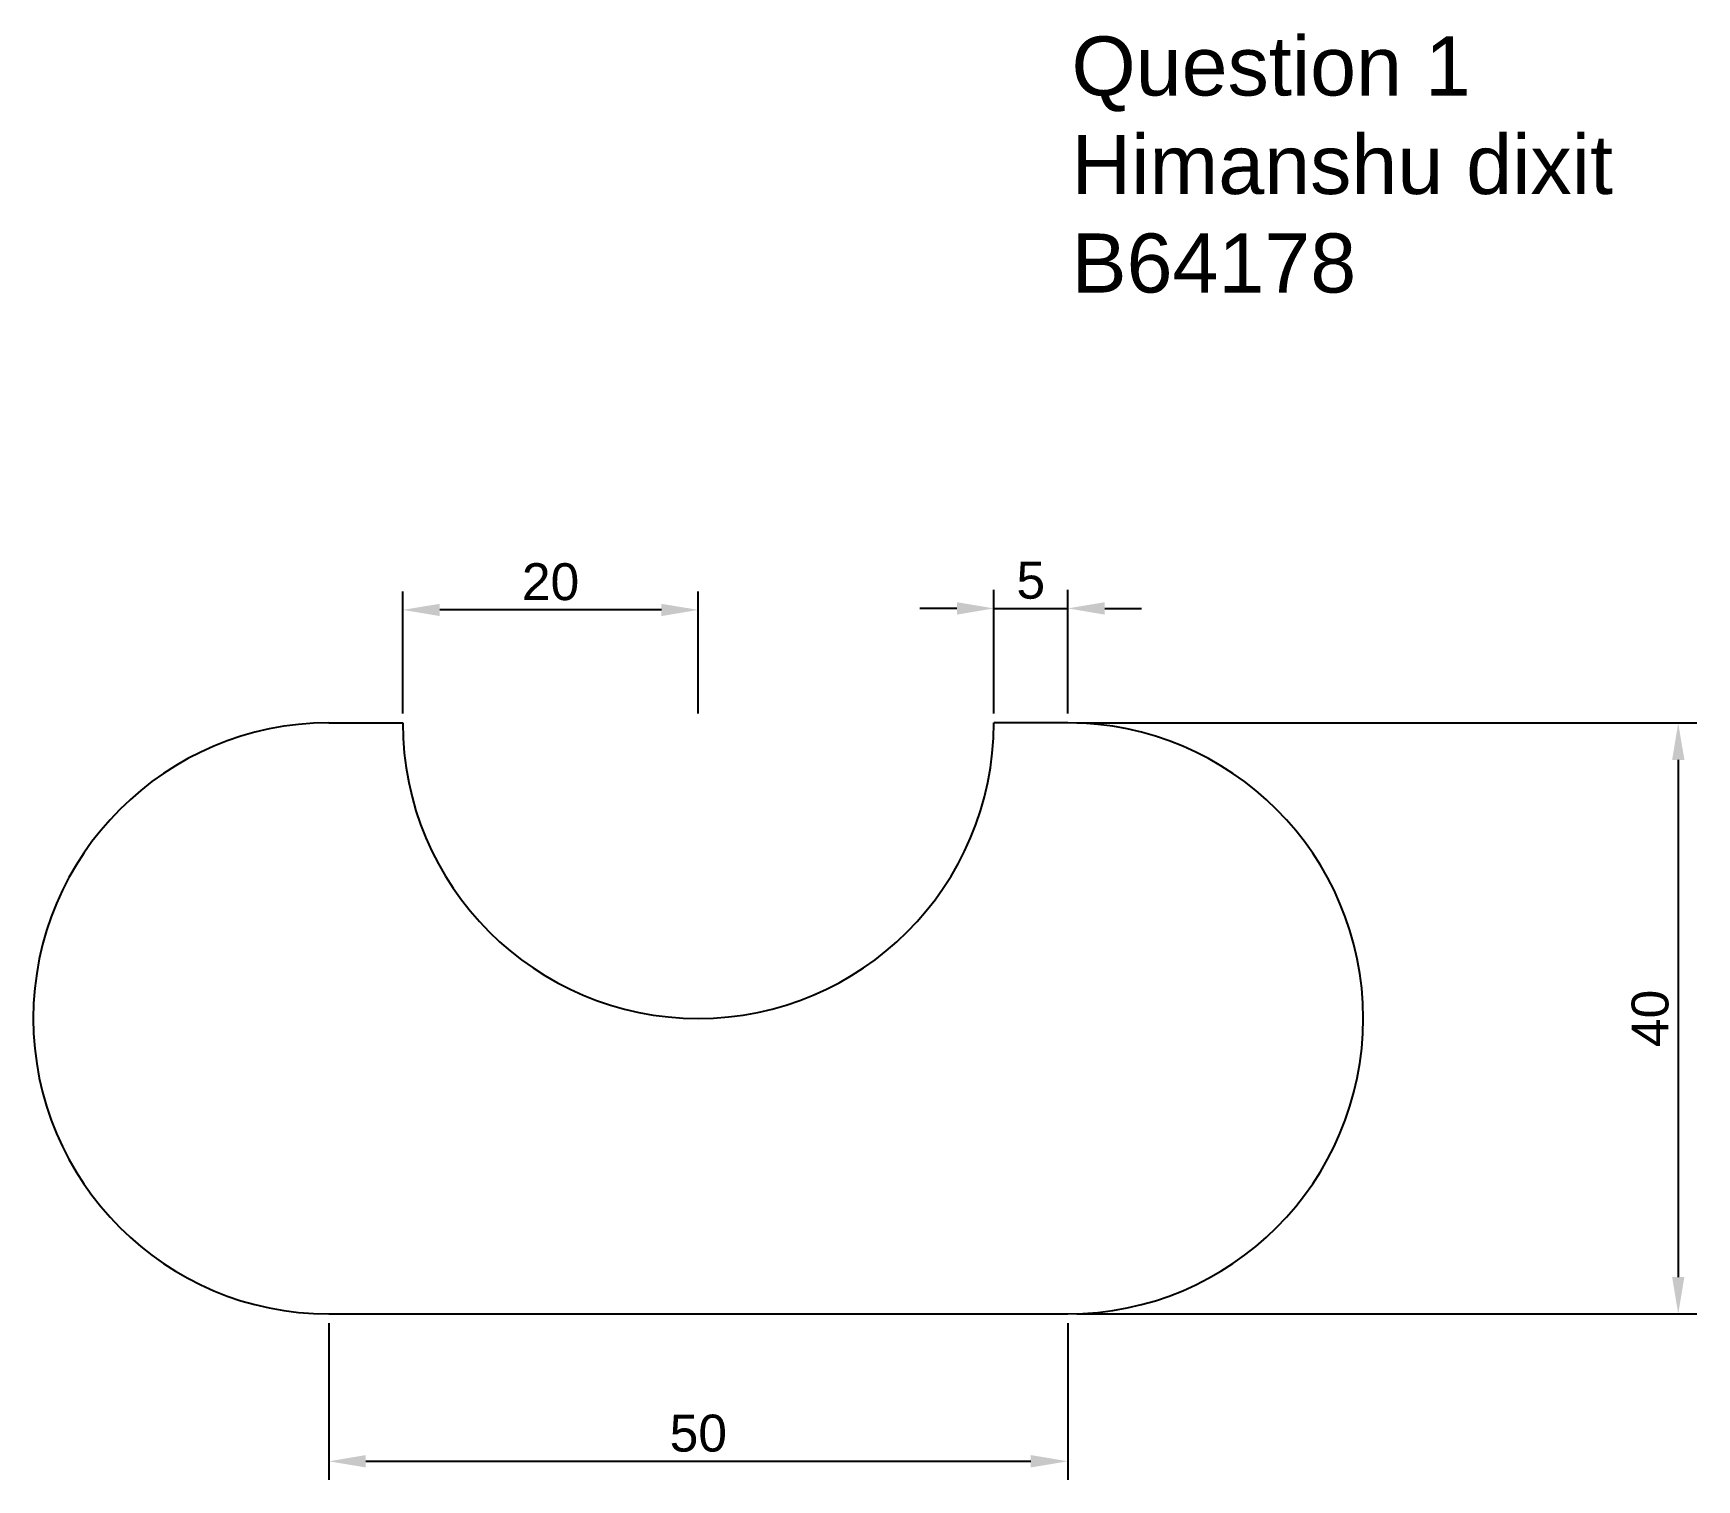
# Model space of a CAD drawing. Header units: millimetres. Extents: x -20 to 92, y -11 to 87.
import ezdxf

# ---------------------------------------------------------------- set-up
doc = ezdxf.new("R2010")
doc.units = ezdxf.units.MM
doc.styles.get("Standard").update_dxf_attribs({"font": ''})
doc.styles.get('Standard').set_extended_font_data('Arial')
doc.dimstyles.new('Annotative', dxfattribs={"dimscale": 0, "dimtxt": 2.5, "dimasz": 2.5, "dimexe": 1.25, "dimexo": 0.625, "dimtad": 1, "dimtxsty": 'Standard', "dimcen": 2.5, "dimadec": 0, "dimazin": 0, "dimtfac": 1, "dimtmove": 0, "dimatfit": 3, "dimfxl": 1, "dimarcsym": 0})
doc.dimstyles.new('ISO-25', dxfattribs={"dimtxt": 2.5, "dimasz": 2.5, "dimexe": 1.25, "dimexo": 0.625, "dimtad": 1, "dimtxsty": 'Standard', "dimcen": 2.5, "dimadec": 0, "dimazin": 0, "dimtfac": 1, "dimtmove": 0, "dimatfit": 3, "dimfxl": 1, "dimarcsym": 0})

# ---------------------------------------------------------------- blocks, each defined once
blk = doc.blocks.new('*D2')
at = {"color": 0, "lineweight": -2, "transparency": 16777216}
for p, q in [((44.75, 41.16), (44.75, 49.53)), ((49.75, 41.16), (49.75, 49.53)), ((42.25, 48.28), (39.75, 48.28)), ((44.75, 48.28), (49.75, 48.28)), ((52.25, 48.28), (54.75, 48.28))]:
    blk.add_line(p, q, dxfattribs=at)
at = {"color": 0, "transparency": 16777216}
for points in [[(42.25, 48.7), (42.25, 47.86), (44.75, 48.28)], [(52.25, 48.7), (52.25, 47.86), (49.75, 48.28)]]:
    blk.add_solid(points, dxfattribs=at)
at = {"layer": 'Defpoints', "color": 0, "transparency": 16777216}
for p in [(49.75, 48.28), (44.75, 40.53), (49.75, 40.53)]:
    blk.add_point(p, dxfattribs=at)
at = {"color": 0, "transparency": 16777216, "insert": (47.25, 50.17), "char_height": 2.5, "attachment_point": 5}
blk.add_mtext('5', dxfattribs=at)
blk = doc.blocks.new('*D8')
at = {"color": 0, "lineweight": -2, "transparency": 16777216}
for p, q in [((-0.25, -0.09), (-0.25, -10.69)), ((49.75, -0.09), (49.75, -10.69)), ((2.25, -9.44), (47.25, -9.44))]:
    blk.add_line(p, q, dxfattribs=at)
at = {"color": 0, "transparency": 16777216}
for points in [[(2.25, -9.02), (2.25, -9.86), (-0.25, -9.44)], [(47.25, -9.02), (47.25, -9.86), (49.75, -9.44)]]:
    blk.add_solid(points, dxfattribs=at)
at = {"layer": 'Defpoints', "color": 0, "transparency": 16777216}
for p in [(-0.25, 0.53), (49.75, 0.53), (49.75, -9.44)]:
    blk.add_point(p, dxfattribs=at)
at = {"color": 0, "transparency": 16777216, "insert": (24.75, -7.55), "char_height": 2.5, "attachment_point": 5}
blk.add_mtext('50', dxfattribs=at)
blk = doc.blocks.new('*D6')
at = {"color": 0, "lineweight": -2, "transparency": 16777216}
for p, q in [((50.37, 40.53), (92.31, 40.53)), ((91.06, 38.03), (91.06, 3.03)), ((50.37, 0.53), (92.31, 0.53))]:
    blk.add_line(p, q, dxfattribs=at)
at = {"color": 0, "transparency": 16777216}
for points in [[(90.65, 38.03), (91.48, 38.03), (91.06, 40.53)], [(90.65, 3.03), (91.48, 3.03), (91.06, 0.53)]]:
    blk.add_solid(points, dxfattribs=at)
at = {"layer": 'Defpoints', "color": 0, "transparency": 16777216}
for p in [(49.75, 40.53), (49.75, 0.53), (91.06, 0.53)]:
    blk.add_point(p, dxfattribs=at)
at = {"color": 0, "transparency": 16777216, "insert": (89.17, 20.53), "char_height": 2.5, "attachment_point": 5, "rotation": 90}
blk.add_mtext('40', dxfattribs=at)
blk = doc.blocks.new('*D7')
at = {"color": 0, "lineweight": -2, "transparency": 16777216}
for p, q in [((4.75, 41.16), (4.75, 49.43)), ((24.75, 41.16), (24.75, 49.43)), ((22.25, 48.18), (7.25, 48.18))]:
    blk.add_line(p, q, dxfattribs=at)
at = {"color": 0, "transparency": 16777216}
for points in [[(7.25, 48.59), (7.25, 47.76), (4.75, 48.18)], [(22.25, 48.59), (22.25, 47.76), (24.75, 48.18)]]:
    blk.add_solid(points, dxfattribs=at)
at = {"layer": 'Defpoints', "color": 0, "transparency": 16777216}
for p in [(4.75, 48.18), (4.75, 40.53), (24.75, 40.53)]:
    blk.add_point(p, dxfattribs=at)
at = {"color": 0, "transparency": 16777216, "insert": (14.75, 50.07), "char_height": 2.5, "attachment_point": 5}
blk.add_mtext('20', dxfattribs=at)

msp = doc.modelspace()

# ---------------------------------------------------------------- linework, layer by layer
at = {"color": 1}
for p, q in [((-0.255, 40.53), (4.745, 40.53)), ((4.745, 40.53), (4.745, 40.53)), ((4.745, 40.53), (4.745, 40.53)), ((4.745, 40.53), (4.745, 40.53)), ((49.745, 40.53), (44.745, 40.53)), ((-0.255, 0.53), (49.745, 0.53))]:
    msp.add_line(p, q, dxfattribs=at)
for centre, start, end in [((-0.255, 20.53), 90, 270), ((24.745, 40.53), 180, 0), ((49.745, 20.53), 270, 90)]:
    msp.add_arc(centre, 20, start, end, dxfattribs=at)

# ---------------------------------------------------------------- texts
at = {"color": 250, "insert": (50.005, 86.991), "char_height": 4, "attachment_point": 1}
msp.add_mtext_dynamic_manual_height_columns('{\\fArial Unicode MS|b0|i0|c0|p2;Question 1 ^JHimanshu dixit^JB64178}', width=99.94502, gutter_width=12.5, heights=[0], dxfattribs=at)

# ---------------------------------------------------------------- dimensions: what is measured, and where the dimension line sits
at = {"color": 5}
dim = msp.add_linear_dim(base=(49.745, 48.279), p1=(44.745, 40.53), p2=(49.745, 40.53), dimstyle='ISO-25', dxfattribs=at)
dim.commit()
dim.dimension.update_dxf_attribs({"geometry": '*D2', "text_midpoint": (47.245, 50.171)})
dim = msp.add_aligned_dim(p1=(24.745, 40.53), p2=(4.745, 40.53), distance=-7.645, dimstyle='Annotative', override={"dimscale": 0}, dxfattribs=at)
dim.commit()
dim.dimension.update_dxf_attribs({"geometry": '*D7', "text_midpoint": (14.745, 50.067)})
dim = msp.add_linear_dim(base=(91.064, 0.53), p1=(49.745, 40.53), p2=(49.745, 0.53), angle=90, dimstyle='Annotative', override={"dimscale": 0}, dxfattribs=at)
dim.commit()
dim.dimension.update_dxf_attribs({"geometry": '*D6', "text_midpoint": (89.172, 20.53)})
dim = msp.add_linear_dim(base=(49.745, -9.438), p1=(-0.255, 0.53), p2=(49.745, 0.53), dimstyle='Annotative', override={"dimscale": 0}, dxfattribs=at)
dim.commit()
dim.dimension.update_dxf_attribs({"geometry": '*D8', "text_midpoint": (24.745, -7.546)})

doc.saveas('drawing.dxf')
